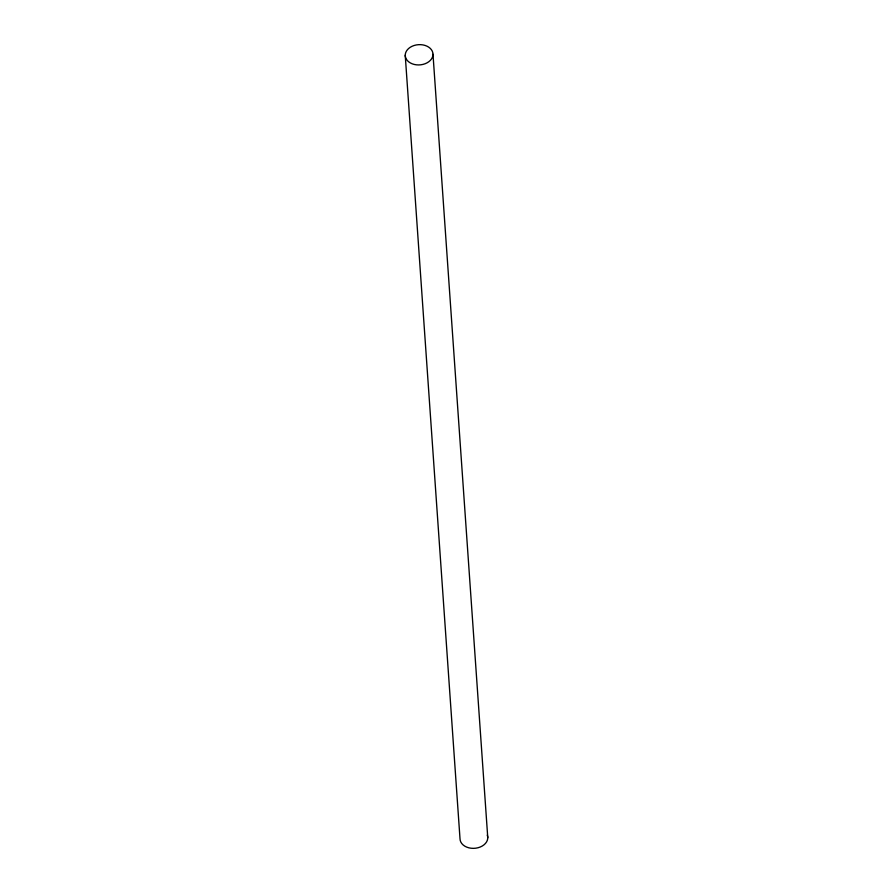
<?xml version="1.0" encoding="UTF-8"?>
<svg xmlns="http://www.w3.org/2000/svg" width="893" height="893" viewBox="0 0 893 893"><rect width="100%" height="100%" fill="white"/><g stroke="black" fill="none" stroke-linecap="round" stroke-linejoin="round"><path stroke-width="1.34" d="M432.993 54.294A13.897 10.136 -4 0 1 412.22 63.816A13.897 10.136 -4 0 1 412.119 46.257A13.897 10.136 -4 0 1 432.993 54.294L487.768 837.712M405.232 55.288L460.007 838.706A13.897 10.136 -4 0 0 475.757 848.194A13.897 10.136 -4 0 0 487.288 835.111"/></g></svg>
